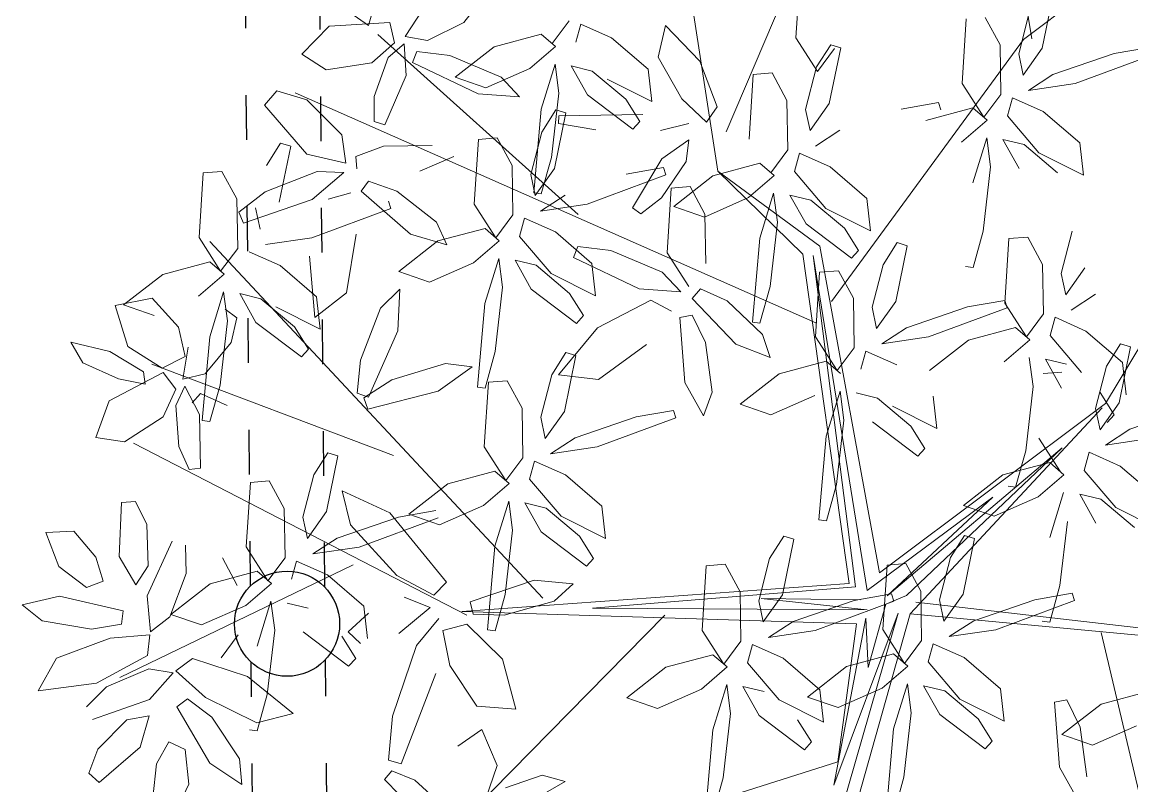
# Model space of a CAD drawing. Header units: centimetres. Extents: x 3413 to 9875, y 1 to 2456.
# Drawn here: x 8533 to 8831.6, y 1057.2 to 1262.5 of the extents above; entities that cross this region are included whole.
import ezdxf

# ---------------------------------------------------------------- set-up
doc = ezdxf.new("R2010")
doc.units = ezdxf.units.CM
doc.linetypes.add('raya espacio raya', pattern=[30, 12, -18])
doc.layers.add('beam', color=63, linetype='raya espacio raya')
doc.layers.add('cloumn', color=7, linetype='Continuous', lineweight=30)
doc.layers.add('furniture', color=63, linetype='Continuous', lineweight=20)

# ---------------------------------------------------------------- blocks, each defined once
blk = doc.blocks.new('tree_plan2-flat-1')
at = {"color": 60}
for p, q in [((-5762.66, 2133.56), (-5765.18, 2127.71)), ((-5758.51, 2123.69), (-5762.66, 2133.56)), ((-5719.56, 2122.45), (-5704.89, 2131.82)), ((-5754.52, 2120.54), (-5747.65, 2129.85)), ((-5747.65, 2129.85), (-5740.14, 2122.97)), ((-5765.18, 2127.71), (-5763.01, 2117.42)), ((-5733.32, 2124.45), (-5746.18, 2128.09)), ((-5746.18, 2128.09), (-5743.59, 2119.74)), ((-5757.55, 2113.16), (-5758.51, 2123.69)), ((-5740.14, 2122.97), (-5742.27, 2112.68)), ((-5723.1, 2116.24), (-5733.32, 2124.45)), ((-5753.79, 2109.66), (-5754.52, 2120.54)), ((-5723.44, 2112.38), (-5719.56, 2122.45)), ((-5705.16, 2120.37), (-5715.75, 2112.33)), ((-5763.01, 2117.42), (-5759.95, 2110.84)), ((-5709.35, 2115.11), (-5707.75, 2117.87)), ((-5779.34, 2113.06), (-5769.22, 2115.96)), ((-5769.22, 2115.96), (-5754.55, 2108.76)), ((-5723.51, 2111.19), (-5723.1, 2116.24)), ((-5704.13, 2114.9), (-5708.01, 2110.54)), ((-5775.75, 2106.13), (-5779.34, 2113.06)), ((-5759.95, 2110.84), (-5757.55, 2113.16)), ((-5742.27, 2112.68), (-5747.54, 2106.56)), ((-5732.37, 2113.25), (-5723.51, 2111.19)), ((-5715.75, 2112.33), (-5723.44, 2112.38)), ((-5813.18, 2100.58), (-5807.85, 2108.76)), ((-5807.85, 2108.76), (-5803.14, 2102.95)), ((-5754.55, 2108.76), (-5756.14, 2103.35)), ((-5747.54, 2106.56), (-5753.79, 2109.66)), ((-5727.42, 2108.48), (-5739.37, 2104.32)), ((-5733.08, 2103.05), (-5727.42, 2108.48)), ((-5712.68, 2100.4), (-5714.63, 2109.29)), ((-5764.11, 2101.73), (-5775.75, 2106.13)), ((-5752.86, 2103.4), (-5745.06, 2107.35)), ((-5730.94, 2105.39), (-5730.94, 2101.45)), ((-5827.6, 2095.53), (-5827.33, 2102.4)), ((-5827.33, 2102.4), (-5819.51, 2095.66)), ((-5803.14, 2102.95), (-5805.28, 2094.01)), ((-5756.14, 2103.35), (-5764.11, 2101.73)), ((-5739.37, 2104.32), (-5758.72, 2092.62)), ((-5748.13, 2099.46), (-5752.86, 2103.4)), ((-5748.2, 2094.42), (-5733.08, 2103.05)), ((-5725.23, 2104.68), (-5728.92, 2096.58)), ((-5722.97, 2099.29), (-5725.23, 2104.68)), ((-5813.39, 2091.18), (-5813.18, 2100.58)), ((-5768.08, 2093.54), (-5759.62, 2100.75)), ((-5759.62, 2100.75), (-5754.04, 2101.85)), ((-5754.04, 2101.85), (-5757.81, 2094.21)), ((-5737.25, 2098.79), (-5748.13, 2099.46)), ((-5730.94, 2101.45), (-5737.25, 2098.79)), ((-5723.73, 2087.55), (-5722.97, 2099.29)), ((-5713.71, 2087.49), (-5712.68, 2100.4)), ((-5801.41, 2089.02), (-5789.35, 2097.09)), ((-5789.35, 2097.09), (-5786.88, 2094.26)), ((-5756.48, 2097.61), (-5753.12, 2097.34)), ((-5753.12, 2097.34), (-5751.47, 2089.61)), ((-5728.92, 2096.58), (-5729.14, 2081.26)), ((-5821.57, 2083.44), (-5827.6, 2095.53)), ((-5819.51, 2095.66), (-5812.56, 2079.5)), ((-5805.28, 2094.01), (-5809.3, 2088.61)), ((-5786.88, 2094.26), (-5790.06, 2088.13)), ((-5771.4, 2087.66), (-5768.08, 2093.54)), ((-5757.81, 2094.21), (-5769.34, 2085.47)), ((-5757.73, 2090.81), (-5748.2, 2094.42)), ((-5722.38, 2094.73), (-5720.13, 2081.56)), ((-5706.02, 2095.46), (-5718.42, 2084.61)), ((-5809.3, 2088.61), (-5813.39, 2091.18)), ((-5758.72, 2092.62), (-5757.73, 2090.81)), ((-5804.93, 2080.96), (-5801.41, 2089.02)), ((-5790.06, 2088.13), (-5798.83, 2081.3)), ((-5769.34, 2085.47), (-5771.4, 2087.66)), ((-5726.34, 2080.97), (-5723.73, 2087.55)), ((-5720.13, 2081.56), (-5713.71, 2087.49)), ((-5843.4, 2085.22), (-5833.45, 2086.46)), ((-5832.5, 2073.77), (-5843.4, 2085.22)), ((-5833.45, 2086.46), (-5820.59, 2078.01)), ((-5718.42, 2084.61), (-5708.04, 2081.65)), ((-5815.68, 2077.77), (-5821.57, 2083.44)), ((-5798.83, 2081.3), (-5804.93, 2080.96)), ((-5729.14, 2081.26), (-5726.34, 2080.97)), ((-5812.56, 2079.5), (-5815.68, 2077.77)), ((-5805.51, 2076.66), (-5789.66, 2080.02)), ((-5820.59, 2078.01), (-5813.53, 2069.9)), ((-5812.76, 2070.27), (-5805.51, 2076.66)), ((-5788.46, 2076.46), (-5794.48, 2071.78)), ((-5839.24, 2072.22), (-5831.7, 2071.08)), ((-5818.44, 2067.14), (-5832.5, 2073.77)), ((-5779.12, 2062.97), (-5764.45, 2072.34)), ((-5764.45, 2072.34), (-5761.13, 2068.51)), ((-5831.7, 2071.08), (-5821.04, 2064.7)), ((-5813.53, 2069.9), (-5818.44, 2067.14)), ((-5806.45, 2068.43), (-5812.76, 2070.27)), ((-5794.48, 2071.78), (-5806.45, 2068.43)), ((-5720.47, 2067.94), (-5705.96, 2071.82)), ((-5827.66, 2059.71), (-5841, 2068.91)), ((-5792.88, 2064.97), (-5805.74, 2068.61)), ((-5805.74, 2068.61), (-5803.15, 2060.26)), ((-5785.29, 2066.43), (-5788.88, 2058.81)), ((-5761.13, 2068.51), (-5764.72, 2060.89)), ((-5728.16, 2063.35), (-5720.47, 2067.94)), ((-5821.04, 2064.7), (-5818.04, 2058.86)), ((-5782.66, 2056.76), (-5792.88, 2064.97)), ((-5727.23, 2060.3), (-5728.16, 2063.35)), ((-5708.15, 2064.48), (-5727.23, 2060.3)), ((-5853.6, 2057.39), (-5853.25, 2061.13)), ((-5853.25, 2061.13), (-5846.61, 2063.04)), ((-5846.61, 2063.04), (-5835.62, 2061.37)), ((-5835.62, 2061.37), (-5831.17, 2057.18)), ((-5803.15, 2060.26), (-5791.93, 2053.77)), ((-5783, 2052.9), (-5779.12, 2062.97)), ((-5764.72, 2060.89), (-5775.31, 2052.85)), ((-5745.69, 2060.26), (-5752.75, 2059.78)), ((-5744.75, 2057.6), (-5745.69, 2060.26)), ((-5729.9, 2058.52), (-5728.09, 2061.14)), ((-5728.09, 2061.14), (-5719.71, 2057.95)), ((-5839.45, 2054.19), (-5853.6, 2057.39)), ((-5831.17, 2057.18), (-5839.45, 2054.19)), ((-5818.04, 2058.86), (-5827.66, 2059.71)), ((-5818.26, 2047.85), (-5817.23, 2058.55)), ((-5817.23, 2058.55), (-5811.85, 2056.89)), ((-5752.75, 2059.78), (-5763.69, 2055.42)), ((-5758.68, 2051.21), (-5744.75, 2057.6)), ((-5714.8, 2046.14), (-5729.9, 2058.52)), ((-5719.71, 2057.95), (-5707.68, 2048.96)), ((-5811.85, 2056.89), (-5806.99, 2042.12)), ((-5783.07, 2051.71), (-5782.66, 2056.76)), ((-5763.69, 2055.42), (-5767.57, 2051.06)), ((-5831.81, 2036.48), (-5824.86, 2052.65)), ((-5824.86, 2052.65), (-5821.46, 2051.57)), ((-5821.46, 2051.57), (-5821.52, 2043.39)), ((-5791.93, 2053.77), (-5783.07, 2051.71)), ((-5775.31, 2052.85), (-5783, 2052.9)), ((-5767.57, 2051.06), (-5758.68, 2051.21)), ((-5840.4, 2047.95), (-5833.72, 2048.75)), ((-5833.72, 2048.75), (-5832.77, 2044.01)), ((-5799.47, 2050.77), (-5807.16, 2050.82)), ((-5786.98, 2049), (-5798.93, 2044.84)), ((-5792.64, 2043.57), (-5786.98, 2049)), ((-5774.19, 2049.81), (-5778.93, 2048)), ((-5772.24, 2040.92), (-5774.19, 2049.81)), ((-5757.71, 2043.9), (-5751.67, 2051.11)), ((-5751.67, 2051.11), (-5748.85, 2037.25)), ((-5707.68, 2048.96), (-5704.13, 2042.63)), ((-5848.36, 2043.35), (-5840.4, 2047.95)), ((-5815.54, 2032.7), (-5818.26, 2047.85)), ((-5782.53, 2039.81), (-5784.79, 2045.2)), ((-5762.73, 2044.67), (-5770.07, 2047.45)), ((-5770.07, 2047.45), (-5761.17, 2038.44)), ((-5704.13, 2042.63), (-5714.8, 2046.14)), ((-5832.77, 2044.01), (-5839.73, 2037.69)), ((-5821.52, 2043.39), (-5826.15, 2030.7)), ((-5807.77, 2034.94), (-5792.64, 2043.57)), ((-5748.43, 2034.73), (-5762.73, 2044.67)), ((-5761.33, 2025.74), (-5757.71, 2043.9)), ((-5806.99, 2042.12), (-5807.8, 2026.34)), ((-5773.27, 2028.01), (-5772.24, 2040.92)), ((-5839.73, 2037.69), (-5849.34, 2035.93)), ((-5831.31, 2026.18), (-5831.81, 2036.48)), ((-5788.48, 2037.1), (-5788.7, 2021.79)), ((-5761.17, 2038.44), (-5742.28, 2026.01)), ((-5748.85, 2037.25), (-5754.88, 2013.9)), ((-5719.56, 2027.28), (-5704.89, 2036.65)), ((-5707.67, 2038.24), (-5706.68, 2036.43)), ((-5817.29, 2031.33), (-5807.77, 2034.94)), ((-5741.07, 2027.68), (-5748.43, 2034.73)), ((-5826.15, 2030.7), (-5831.31, 2026.18)), ((-5818.28, 2033.14), (-5817.29, 2031.33)), ((-5807.8, 2026.34), (-5815.54, 2032.7)), ((-5733.32, 2029.28), (-5746.18, 2032.92)), ((-5746.18, 2032.92), (-5743.59, 2024.57)), ((-5785.9, 2021.49), (-5783.29, 2028.07)), ((-5781.35, 2027.35), (-5781.86, 2022.88)), ((-5774.02, 2025.93), (-5781.35, 2027.35)), ((-5779.69, 2022.08), (-5773.27, 2028.01)), ((-5723.1, 2021.08), (-5733.32, 2029.28)), ((-5723.44, 2017.21), (-5719.56, 2027.28)), ((-5759.7, 2014.64), (-5761.33, 2025.74)), ((-5743.59, 2024.57), (-5732.37, 2018.09)), ((-5705.16, 2025.21), (-5715.75, 2017.16)), ((-5788.7, 2021.79), (-5785.9, 2021.49)), ((-5763.03, 2013.47), (-5764.89, 2020.71)), ((-5723.51, 2016.03), (-5723.1, 2021.08)), ((-5704.13, 2019.73), (-5708.01, 2015.37)), ((-5773.62, 2016.11), (-5763.03, 2013.47)), ((-5732.37, 2018.09), (-5723.51, 2016.03)), ((-5715.75, 2017.16), (-5723.44, 2017.21)), ((-5754.88, 2013.9), (-5759.7, 2014.64)), ((-5727.42, 2013.31), (-5739.37, 2009.15)), ((-5733.08, 2007.88), (-5727.42, 2013.31)), ((-5714.63, 2014.12), (-5719.37, 2012.31)), ((-5712.68, 2005.23), (-5714.63, 2014.12)), ((-5792.51, 2004.31), (-5773.4, 2010.36)), ((-5773.4, 2010.36), (-5764, 2009.87)), ((-5725.23, 2009.51), (-5728.92, 2001.42)), ((-5722.97, 2004.13), (-5725.23, 2009.51)), ((-5719.37, 2012.31), (-5722.38, 1999.56)), ((-5703.17, 2008.99), (-5710.51, 2011.76)), ((-5710.51, 2011.76), (-5701.61, 2002.76)), ((-5772.43, 1999.99), (-5765.98, 2007.05)), ((-5765.98, 2007.05), (-5760.8, 2002.83)), ((-5739.37, 2009.15), (-5758.72, 1997.46)), ((-5748.2, 1999.25), (-5733.08, 2007.88)), ((-5688.87, 1999.04), (-5703.17, 2008.99)), ((-5802.68, 1998.21), (-5792.51, 2004.31)), ((-5755.38, 2005.66), (-5757.56, 2003.09)), ((-5740.53, 1995.24), (-5755.38, 2005.66)), ((-5723.73, 1992.38), (-5722.97, 2004.13)), ((-5713.71, 1992.32), (-5712.68, 2005.23)), ((-5776.39, 2001.76), (-5801.5, 1994.85)), ((-5760.8, 2002.83), (-5762.7, 1989.54)), ((-5757.56, 2003.09), (-5752.89, 1996.13)), ((-5801.5, 1994.85), (-5802.68, 1998.21)), ((-5776.9, 1987.63), (-5772.43, 1999.99)), ((-5758.72, 1997.46), (-5757.73, 1995.64)), ((-5757.73, 1995.64), (-5748.2, 1999.25)), ((-5681.51, 1991.99), (-5688.87, 1999.04)), ((-5809.86, 1981.71), (-5807.5, 1996)), ((-5807.5, 1996), (-5804.49, 1995.82)), ((-5804.49, 1995.82), (-5802.87, 1989.27)), ((-5752.89, 1996.13), (-5741.91, 1987.55)), ((-5735.11, 1986.2), (-5740.53, 1995.24)), ((-5802.87, 1989.27), (-5804.05, 1978.22)), ((-5762.7, 1989.54), (-5771.43, 1978.72)), ((-5771.43, 1978.72), (-5776.9, 1987.63)), ((-5741.91, 1987.55), (-5735.11, 1986.2)), ((-5788.64, 1985.4), (-5781.27, 1982.84)), ((-5781.27, 1982.84), (-5786.62, 1973.77)), ((-5786.62, 1973.77), (-5802.22, 1968.92)), ((-5781.48, 1962.46), (-5790.12, 1968.44)), ((-5779.28, 1956.48), (-5781.48, 1962.46)), ((-5789.08, 1960.79), (-5779.28, 1956.48)), ((-5738.43, 1952.81), (-5751.28, 1956.45)), ((-5751.28, 1956.45), (-5748.69, 1948.1)), ((-5748.69, 1948.1), (-5737.48, 1941.61)), ((-5744.48, 1932.68), (-5763.82, 1920.98)), ((-5753.31, 1922.78), (-5738.18, 1931.41)), ((-5762.84, 1919.17), (-5753.31, 1922.78))]:
    blk.add_line(p, q, dxfattribs=at)
at = {"color": 62}
for p, q in [((-5704.89, 2131.82), (-5701.57, 2127.99)), ((-5684.33, 2112.36), (-5680.43, 2129.32)), ((-5680.43, 2129.32), (-5675.38, 2128.91)), ((-5675.38, 2128.91), (-5672.6, 2120.97)), ((-5662.99, 2121.51), (-5663.46, 2129.3)), ((-5663.46, 2129.3), (-5653.02, 2127.84)), ((-5701.57, 2127.99), (-5705.16, 2120.37)), ((-5653.02, 2127.84), (-5642.56, 2115.29)), ((-5646.76, 2126.65), (-5646.64, 2119.39)), ((-5672.6, 2120.97), (-5674.52, 2107.8)), ((-5654.15, 2112.76), (-5662.99, 2121.51)), ((-5646.64, 2119.39), (-5643.5, 2120.53)), ((-5707.75, 2117.87), (-5699.15, 2115.36)), ((-5699.12, 2110.69), (-5685.19, 2117.08)), ((-5686.13, 2119.74), (-5693.19, 2119.26)), ((-5685.19, 2117.08), (-5686.13, 2119.74)), ((-5693.3, 2103.98), (-5709.35, 2115.11)), ((-5699.15, 2115.36), (-5686.43, 2107.37)), ((-5642.56, 2115.29), (-5646.21, 2110.99)), ((-5680.04, 2102.46), (-5684.33, 2112.36)), ((-5646.21, 2110.99), (-5654.15, 2112.76)), ((-5661.11, 2106.89), (-5650.45, 2110.04)), ((-5644.9, 2108.77), (-5651.45, 2103.33)), ((-5650.45, 2110.04), (-5644.9, 2108.77)), ((-5643.19, 2109.71), (-5634.46, 2110.14)), ((-5640.48, 2104.18), (-5643.19, 2109.71)), ((-5710.51, 2106.93), (-5701.61, 2097.92)), ((-5686.43, 2107.37), (-5682.39, 2101.34)), ((-5674.52, 2107.8), (-5680.04, 2102.46)), ((-5666.53, 2102.87), (-5661.11, 2106.89)), ((-5682.39, 2101.34), (-5693.3, 2103.98)), ((-5665.54, 2100.03), (-5666.53, 2102.87)), ((-5651.45, 2103.33), (-5665.54, 2100.03)), ((-5647.65, 2103.97), (-5644.58, 2104.82)), ((-5644, 2084.78), (-5647.65, 2103.97)), ((-5644.58, 2104.82), (-5640.2, 2097)), ((-5630.8, 2099.15), (-5640.48, 2104.18)), ((-5685.72, 2096.65), (-5690.68, 2100.49)), ((-5679.6, 2099.14), (-5677.01, 2101.31)), ((-5677.01, 2101.31), (-5670.42, 2096.95)), ((-5623.96, 2099.01), (-5630.8, 2099.15)), ((-5701.61, 2097.92), (-5682.72, 2085.49)), ((-5670.42, 2096.95), (-5662.49, 2086.56)), ((-5640.2, 2097), (-5636.72, 2082.39)), ((-5685.19, 2077.12), (-5683.73, 2094.64)), ((-5683.73, 2094.64), (-5680.35, 2094.69)), ((-5680.35, 2094.69), (-5677.99, 2086.89)), ((-5631.22, 2088.76), (-5644.07, 2092.4)), ((-5644.07, 2092.4), (-5641.48, 2084.05)), ((-5708.04, 2081.65), (-5693.8, 2088.87)), ((-5682.72, 2085.49), (-5681.51, 2087.16)), ((-5677.99, 2086.89), (-5678.39, 2073.39)), ((-5661.45, 2080.04), (-5670.04, 2085.07)), ((-5638.06, 2075.25), (-5644, 2084.78)), ((-5641.48, 2084.05), (-5630.27, 2077.57)), ((-5636.72, 2082.39), (-5638.06, 2075.25)), ((-5681.69, 2067.48), (-5685.19, 2077.12)), ((-5668.51, 2068.07), (-5653.84, 2077.44)), ((-5653.84, 2077.44), (-5650.52, 2073.61)), ((-5682.27, 2070.07), (-5695.13, 2073.71)), ((-5695.13, 2073.71), (-5692.54, 2065.36)), ((-5678.39, 2073.39), (-5681.69, 2067.48)), ((-5650.52, 2073.61), (-5654.11, 2065.99)), ((-5625.31, 2072.79), (-5637.27, 2068.63)), ((-5630.98, 2067.36), (-5625.31, 2072.79)), ((-5698.79, 2070.68), (-5708.15, 2064.48)), ((-5705.96, 2071.82), (-5698.79, 2070.68)), ((-5672.05, 2061.86), (-5682.27, 2070.07)), ((-5672.38, 2058), (-5668.51, 2068.07)), ((-5637.27, 2068.63), (-5656.62, 2056.94)), ((-5646.1, 2058.73), (-5630.98, 2067.36)), ((-5692.54, 2065.36), (-5681.32, 2058.87)), ((-5654.11, 2065.99), (-5664.7, 2057.94)), ((-5642.14, 2064.88), (-5653.07, 2060.52)), ((-5635.08, 2065.36), (-5642.14, 2064.88)), ((-5635.94, 2063.75), (-5637.64, 2062.58)), ((-5634.14, 2062.7), (-5635.08, 2065.36)), ((-5672.46, 2056.81), (-5672.05, 2061.86)), ((-5653.07, 2060.52), (-5656.96, 2056.16)), ((-5648.06, 2056.3), (-5634.14, 2062.7)), ((-5637.64, 2062.58), (-5633.05, 2053.49)), ((-5626.82, 2060.89), (-5627.04, 2045.58)), ((-5681.32, 2058.87), (-5672.46, 2056.81)), ((-5664.7, 2057.94), (-5672.38, 2058)), ((-5655.63, 2055.12), (-5646.1, 2058.73)), ((-5663.58, 2054.91), (-5668.32, 2053.1)), ((-5661.63, 2046.02), (-5663.58, 2054.91)), ((-5656.96, 2056.16), (-5648.06, 2056.3)), ((-5656.62, 2056.94), (-5655.63, 2055.12)), ((-5676.36, 2054.1), (-5688.32, 2049.94)), ((-5682.03, 2048.67), (-5676.36, 2054.1)), ((-5668.32, 2053.1), (-5671.33, 2040.35)), ((-5652.12, 2049.77), (-5659.45, 2052.55)), ((-5659.45, 2052.55), (-5650.55, 2043.54)), ((-5688.32, 2049.94), (-5707.67, 2038.24)), ((-5697.15, 2040.04), (-5682.03, 2048.67)), ((-5674.18, 2050.29), (-5677.87, 2042.2)), ((-5671.91, 2044.91), (-5674.18, 2050.29)), ((-5662.66, 2033.11), (-5661.63, 2046.02)), ((-5627.04, 2045.58), (-5624.23, 2045.28)), ((-5677.87, 2042.2), (-5678.09, 2026.88)), ((-5672.68, 2033.17), (-5671.91, 2044.91)), ((-5650.55, 2043.54), (-5631.67, 2031.11)), ((-5706.68, 2036.43), (-5697.15, 2040.04)), ((-5671.33, 2040.35), (-5669.08, 2027.18)), ((-5630.46, 2032.78), (-5637.82, 2039.83)), ((-5704.89, 2036.65), (-5701.57, 2032.82)), ((-5664.28, 2037.99), (-5661.2, 2038.84)), ((-5660.62, 2018.8), (-5664.28, 2037.99)), ((-5661.2, 2038.84), (-5656.82, 2031.02)), ((-5628.87, 2034.54), (-5644.12, 2033.14)), ((-5701.57, 2032.82), (-5705.16, 2025.21)), ((-5675.29, 2026.59), (-5672.68, 2033.17)), ((-5669.08, 2027.18), (-5662.66, 2033.11)), ((-5656.82, 2031.02), (-5653.35, 2016.41)), ((-5644.12, 2033.14), (-5644.12, 2030.32)), ((-5644.12, 2030.32), (-5637.3, 2028.43)), ((-5631.67, 2031.11), (-5630.46, 2032.78)), ((-5648.35, 2018.49), (-5633.68, 2027.87)), ((-5637.3, 2028.43), (-5625.54, 2028.9)), ((-5633.68, 2027.87), (-5630.37, 2024.03)), ((-5686.13, 2024.57), (-5693.19, 2024.09)), ((-5685.19, 2021.91), (-5686.13, 2024.57)), ((-5678.09, 2026.88), (-5675.29, 2026.59)), ((-5624.41, 2020.78), (-5637.27, 2024.42)), ((-5637.27, 2024.42), (-5634.68, 2016.07)), ((-5693.19, 2024.09), (-5704.13, 2019.73)), ((-5699.12, 2015.52), (-5685.19, 2021.91)), ((-5675.67, 2021.64), (-5692.11, 2022.58)), ((-5692.11, 2022.58), (-5686.79, 2013.19)), ((-5661.2, 2014.47), (-5675.67, 2021.64)), ((-5630.37, 2024.03), (-5633.95, 2016.42)), ((-5654.69, 2009.27), (-5660.62, 2018.8)), ((-5652.23, 2008.43), (-5648.35, 2018.49)), ((-5708.01, 2015.37), (-5699.12, 2015.52)), ((-5653.35, 2016.41), (-5654.69, 2009.27)), ((-5633.95, 2016.42), (-5644.54, 2008.37)), ((-5686.79, 2013.19), (-5671.57, 2008.37)), ((-5660.35, 2008.26), (-5661.2, 2014.47)), ((-5673.66, 1993.96), (-5660.33, 2005.43)), ((-5660.33, 2005.43), (-5657.9, 2003.1)), ((-5657.28, 1989.01), (-5654.24, 2005.75)), ((-5654.24, 2005.75), (-5650.87, 2005.48)), ((-5650.87, 2005.48), (-5649.22, 1997.75)), ((-5728.92, 2001.42), (-5729.14, 1986.1)), ((-5701.61, 2002.76), (-5682.72, 1990.32)), ((-5657.9, 2003.1), (-5661.67, 1995.88)), ((-5630.46, 2000.66), (-5649.81, 1988.96)), ((-5722.38, 1999.56), (-5720.13, 1986.39)), ((-5649.22, 1997.75), (-5650.85, 1984.78)), ((-5639.29, 1990.76), (-5624.17, 1999.39)), ((-5661.67, 1995.88), (-5671.42, 1986.53)), ((-5726.34, 1985.8), (-5723.73, 1992.38)), ((-5720.13, 1986.39), (-5713.71, 1992.32)), ((-5682.72, 1990.32), (-5681.51, 1991.99)), ((-5677.91, 1984.63), (-5673.66, 1993.96)), ((-5654.67, 1979.4), (-5657.28, 1989.01)), ((-5649.81, 1988.96), (-5648.82, 1987.15)), ((-5648.82, 1987.15), (-5639.29, 1990.76)), ((-5729.14, 1986.1), (-5726.34, 1985.8)), ((-5671.42, 1986.53), (-5677.91, 1984.63)), ((-5650.85, 1984.78), (-5654.67, 1979.4)), ((-5642.98, 1972.9), (-5628.32, 1982.27)), ((-5628.32, 1982.27), (-5625, 1978.44)), ((-5656.74, 1974.9), (-5669.6, 1978.54)), ((-5669.6, 1978.54), (-5667.01, 1970.19)), ((-5625, 1978.44), (-5628.58, 1970.82)), ((-5646.53, 1966.69), (-5656.74, 1974.9)), ((-5646.86, 1962.83), (-5642.98, 1972.9)), ((-5628.58, 1970.82), (-5639.18, 1962.78)), ((-5667.01, 1970.19), (-5655.8, 1963.71)), ((-5646.93, 1961.64), (-5646.53, 1966.69)), ((-5627.55, 1965.35), (-5631.43, 1960.99)), ((-5639.18, 1962.78), (-5646.86, 1962.83)), ((-5724.66, 1950.81), (-5710, 1960.18)), ((-5710, 1960.18), (-5706.68, 1956.35)), ((-5650.84, 1958.93), (-5662.8, 1954.77)), ((-5656.5, 1953.5), (-5650.84, 1958.93)), ((-5638.06, 1959.74), (-5642.79, 1957.93)), ((-5636.1, 1950.85), (-5638.06, 1959.74)), ((-5706.68, 1956.35), (-5710.27, 1948.73)), ((-5626.59, 1954.6), (-5633.93, 1957.38)), ((-5633.93, 1957.38), (-5625.03, 1948.38)), ((-5728.21, 1944.6), (-5738.43, 1952.81)), ((-5662.8, 1954.77), (-5682.14, 1943.07)), ((-5671.63, 1944.87), (-5656.5, 1953.5)), ((-5646.39, 1949.74), (-5648.65, 1955.13)), ((-5728.54, 1940.74), (-5724.66, 1950.81)), ((-5710.27, 1948.73), (-5720.86, 1940.68)), ((-5698.3, 1947.62), (-5709.23, 1943.26)), ((-5691.24, 1948.1), (-5698.3, 1947.62)), ((-5690.3, 1945.44), (-5691.24, 1948.1)), ((-5728.61, 1939.55), (-5728.21, 1944.6)), ((-5704.22, 1939.04), (-5690.3, 1945.44)), ((-5681.16, 1941.26), (-5671.63, 1944.87)), ((-5737.48, 1941.61), (-5728.61, 1939.55)), ((-5720.86, 1940.68), (-5728.54, 1940.74)), ((-5709.23, 1943.26), (-5713.12, 1938.9)), ((-5682.14, 1943.07), (-5681.16, 1941.26)), ((-5713.12, 1938.9), (-5704.22, 1939.04)), ((-5732.52, 1936.84), (-5744.48, 1932.68)), ((-5738.18, 1931.41), (-5732.52, 1936.84)), ((-5724.47, 1935.84), (-5727.48, 1923.09)), ((-5719.74, 1937.65), (-5724.47, 1935.84)), ((-5717.79, 1928.76), (-5719.74, 1937.65)), ((-5708.27, 1932.51), (-5715.61, 1935.29)), ((-5715.61, 1935.29), (-5706.71, 1926.28)), ((-5730.34, 1933.03), (-5734.03, 1924.94)), ((-5728.07, 1927.65), (-5730.34, 1933.03)), ((-5693.97, 1922.57), (-5708.27, 1932.51)), ((-5718.81, 1915.85), (-5717.79, 1928.76)), ((-5706.71, 1926.28), (-5687.83, 1913.85)), ((-5734.03, 1924.94), (-5734.25, 1909.62)), ((-5727.48, 1923.09), (-5725.24, 1909.91)), ((-5695.73, 1911.72), (-5681.07, 1921.09)), ((-5686.62, 1915.52), (-5693.97, 1922.57)), ((-5681.07, 1921.09), (-5677.75, 1917.26)), ((-5709.5, 1913.72), (-5722.35, 1917.36)), ((-5722.35, 1917.36), (-5719.76, 1909.01)), ((-5677.75, 1917.26), (-5681.34, 1909.64)), ((-5731.44, 1909.33), (-5728.84, 1915.91)), ((-5725.24, 1909.91), (-5718.81, 1915.85)), ((-5687.83, 1913.85), (-5686.62, 1915.52)), ((-5699.28, 1905.52), (-5709.5, 1913.72)), ((-5699.61, 1901.65), (-5695.73, 1911.72)), ((-5734.25, 1909.62), (-5731.44, 1909.33)), ((-5719.76, 1909.01), (-5708.55, 1902.53)), ((-5681.34, 1909.64), (-5691.93, 1901.6)), ((-5669.37, 1908.53), (-5680.3, 1904.17)), ((-5662.31, 1909.01), (-5669.37, 1908.53)), ((-5661.37, 1906.35), (-5662.31, 1909.01)), ((-5699.68, 1900.46), (-5699.28, 1905.52)), ((-5675.29, 1899.96), (-5661.37, 1906.35)), ((-5708.55, 1902.53), (-5699.68, 1900.46)), ((-5680.3, 1904.17), (-5684.19, 1899.81)), ((-5691.93, 1901.6), (-5699.61, 1901.65)), ((-5684.19, 1899.81), (-5675.29, 1899.96)), ((-5703.59, 1897.75), (-5715.55, 1893.59)), ((-5709.25, 1892.32), (-5703.59, 1897.75)), ((-5695.54, 1896.75), (-5698.55, 1884)), ((-5690.81, 1898.56), (-5695.54, 1896.75)), ((-5688.86, 1889.67), (-5690.81, 1898.56)), ((-5679.34, 1893.42), (-5686.68, 1896.2)), ((-5686.68, 1896.2), (-5677.78, 1887.2)), ((-5715.55, 1893.59), (-5734.9, 1881.9)), ((-5701.41, 1893.95), (-5705.1, 1885.85)), ((-5699.14, 1888.57), (-5701.41, 1893.95)), ((-5665.05, 1883.48), (-5679.34, 1893.42)), ((-5724.38, 1883.69), (-5709.25, 1892.32)), ((-5699.91, 1876.82), (-5699.14, 1888.57)), ((-5689.88, 1876.76), (-5688.86, 1889.67)), ((-5705.1, 1885.85), (-5705.32, 1870.54)), ((-5698.55, 1884), (-5696.31, 1870.83)), ((-5733.91, 1880.08), (-5724.38, 1883.69)), ((-5668.53, 1878.5), (-5667.54, 1876.68)), ((-5702.51, 1870.24), (-5699.91, 1876.82)), ((-5696.31, 1870.83), (-5689.88, 1876.76)), ((-5705.32, 1870.54), (-5702.51, 1870.24)), ((-5697.45, 1851.49), (-5684.13, 1862.97)), ((-5681.69, 1860.63), (-5685.46, 1853.41)), ((-5684.13, 1862.97), (-5681.69, 1860.63)), ((-5677.16, 1852.54), (-5690.02, 1856.18)), ((-5690.02, 1856.18), (-5687.43, 1847.83)), ((-5701.71, 1842.16), (-5697.45, 1851.49)), ((-5685.46, 1853.41), (-5695.21, 1844.06)), ((-5666.95, 1844.34), (-5677.16, 1852.54)), ((-5687.43, 1847.83), (-5676.22, 1841.35))]:
    blk.add_line(p, q, dxfattribs=at)
at = {"color": 44}
for p, q in [((-5639.91, 1975.06), (-5672.85, 2124.6)), ((-5743.04, 1990.53), (-5718.69, 2119.45)), ((-5654.23, 2043.81), (-5647.07, 2116.01)), ((-5735.88, 2045.53), (-5754.5, 2112.57)), ((-5758.8, 2004.28), (-5774.56, 2103.98)), ((-5765.96, 2036.94), (-5827.56, 2069.6)), ((-5622.6, 2020.5), (-5588.52, 2054.58)), ((-5612.69, 2024.9), (-5561.12, 2036.94)), ((-5627.02, 1988.81), (-5622.6, 2020.5)), ((-5622.6, 1986.42), (-5622.6, 2020.5)), ((-5543.93, 1973.34), (-5506.69, 2011.15)), ((-5698.64, 1918.33), (-5758.8, 2006)), ((-5758.8, 2006), (-5691.11, 1926.39)), ((-5691.11, 1926.39), (-5627.02, 1988.81)), ((-5625.7, 1986.4), (-5690.77, 1924.45)), ((-5689.73, 1921.33), (-5625.7, 1986.4)), ((-5683.96, 1921.49), (-5622.6, 1986.42)), ((-5727.29, 1961.3), (-5880.56, 1983.65)), ((-5690.77, 1924.45), (-5737.25, 1978.12)), ((-5737.25, 1978.12), (-5693.89, 1918.26)), ((-5632.75, 1975.06), (-5545.37, 1975.06)), ((-5545.37, 1975.06), (-5488.07, 1957.87)), ((-5731.56, 1900.45), (-5814.67, 1961.3)), ((-5693.89, 1918.26), (-5708.36, 1943.04)), ((-5708.36, 1943.04), (-5692.85, 1921.33)), ((-5649.49, 1908.94), (-5689.73, 1921.33)), ((-5683.96, 1921.49), (-5611.26, 1899.42)), ((-5737.25, 1897.59), (-5695.92, 1917.22)), ((-5731.56, 1900.45), (-5698.64, 1918.33)), ((-5695.92, 1917.22), (-5706.28, 1908.94)), ((-5706.28, 1908.94), (-5689.73, 1915.14)), ((-5689.73, 1915.14), (-5684.58, 1912.01)), ((-5687.7, 1916.18), (-5649.49, 1908.94)), ((-5627.79, 1901.71), (-5687.7, 1916.18)), ((-5768.22, 1882.08), (-5689.73, 1911.02)), ((-5689.73, 1911.02), (-5737.25, 1897.59)), ((-5684.58, 1912.01), (-5627.79, 1901.71)), ((-5687.99, 1908.29), (-5771.37, 1877.06)), ((-5687.99, 1908.29), (-5652.8, 1849.57)), ((-5687.99, 1908.29), (-5612.69, 1899.42)), ((-5684.58, 1908.94), (-5651.52, 1851.11)), ((-5611.26, 1899.42), (-5553.96, 1904.58)), ((-5661.62, 1863.88), (-5770.26, 1736.12))]:
    blk.add_line(p, q, dxfattribs=at)
at = {"color": 64}
for p, q in [((-5621, 2080.56), (-5631.22, 2088.76)), ((-5621.41, 2075.51), (-5621, 2080.56)), ((-5630.27, 2077.57), (-5621.41, 2075.51)), ((-5613.65, 2076.64), (-5621.33, 2076.69)), ((-5612.53, 2073.6), (-5617.26, 2071.79)), ((-5610.58, 2064.71), (-5612.53, 2073.6)), ((-5623.13, 2068.99), (-5626.82, 2060.89)), ((-5620.86, 2063.61), (-5623.13, 2068.99)), ((-5622.27, 2045.75), (-5635.94, 2063.75)), ((-5621.63, 2051.86), (-5620.86, 2063.61)), ((-5611.61, 2051.8), (-5610.58, 2064.71)), ((-5620.27, 2059.04), (-5618.03, 2045.87)), ((-5599.35, 2055.02), (-5607.39, 2051.56)), ((-5601.62, 2041.85), (-5599.35, 2055.02)), ((-5624.23, 2045.28), (-5621.63, 2051.86)), ((-5618.03, 2045.87), (-5611.61, 2051.8)), ((-5607.39, 2051.56), (-5612.65, 2039.73)), ((-5622.87, 2039.35), (-5616.87, 2034.3)), ((-5612.65, 2039.73), (-5613.77, 2030.7)), ((-5608.7, 2030.83), (-5601.62, 2041.85)), ((-5620.43, 2031.72), (-5628.87, 2034.54)), ((-5581.22, 2024.73), (-5566.56, 2034.1)), ((-5625.54, 2028.9), (-5620.43, 2031.72)), ((-5613.77, 2030.7), (-5608.7, 2030.83)), ((-5610.65, 2018.78), (-5595.98, 2028.16)), ((-5595.98, 2028.16), (-5592.66, 2024.32)), ((-5592.66, 2024.32), (-5596.25, 2016.71)), ((-5585.1, 2014.66), (-5581.22, 2024.73)), ((-5614.19, 2012.58), (-5624.41, 2020.78)), ((-5634.68, 2016.07), (-5623.46, 2009.59)), ((-5596.25, 2016.71), (-5606.84, 2008.66)), ((-5584.28, 2015.59), (-5595.22, 2011.23)), ((-5577.22, 2016.07), (-5584.28, 2015.59)), ((-5576.28, 2013.41), (-5577.22, 2016.07)), ((-5614.6, 2007.53), (-5614.19, 2012.58)), ((-5590.21, 2007.02), (-5576.28, 2013.41)), ((-5577.42, 2014.61), (-5585.1, 2014.66)), ((-5623.46, 2009.59), (-5614.6, 2007.53)), ((-5595.22, 2011.23), (-5599.1, 2006.87)), ((-5606.84, 2008.66), (-5614.53, 2008.72)), ((-5599.1, 2006.87), (-5590.21, 2007.02)), ((-5618.51, 2004.82), (-5630.46, 2000.66)), ((-5624.17, 1999.39), (-5618.51, 2004.82)), ((-5610.46, 2003.82), (-5613.47, 1991.06)), ((-5605.72, 2005.62), (-5610.46, 2003.82)), ((-5603.77, 1996.73), (-5605.72, 2005.62)), ((-5616.32, 2001.01), (-5620.01, 1992.92)), ((-5614.06, 1995.63), (-5616.32, 2001.01)), ((-5594.26, 2000.49), (-5601.6, 2003.26)), ((-5614.82, 1983.88), (-5614.06, 1995.63)), ((-5604.8, 1983.82), (-5603.77, 1996.73)), ((-5620.01, 1992.92), (-5620.23, 1977.6)), ((-5613.47, 1991.06), (-5611.22, 1977.89)), ((-5617.43, 1977.3), (-5614.82, 1983.88)), ((-5611.22, 1977.89), (-5604.8, 1983.82)), ((-5620.23, 1977.6), (-5617.43, 1977.3)), ((-5616.61, 1969.71), (-5627.55, 1965.35)), ((-5609.55, 1970.19), (-5616.61, 1969.71)), ((-5608.62, 1967.53), (-5609.55, 1970.19)), ((-5622.54, 1961.14), (-5608.62, 1967.53)), ((-5593.35, 1953.37), (-5578.22, 1962)), ((-5631.43, 1960.99), (-5622.54, 1961.14)), ((-5612.29, 1944.66), (-5626.59, 1954.6)), ((-5602.88, 1949.76), (-5593.35, 1953.37)), ((-5647.16, 1938), (-5646.39, 1949.74)), ((-5603.86, 1951.57), (-5602.88, 1949.76)), ((-5652.35, 1947.03), (-5652.56, 1931.72)), ((-5625.03, 1948.38), (-5606.15, 1935.94)), ((-5645.8, 1945.18), (-5643.56, 1932.01)), ((-5604.93, 1937.61), (-5612.29, 1944.66)), ((-5605.54, 1937.21), (-5590.88, 1946.58)), ((-5590.88, 1946.58), (-5587.56, 1942.75)), ((-5619.31, 1939.21), (-5632.16, 1942.85)), ((-5587.56, 1942.75), (-5591.15, 1935.14)), ((-5649.76, 1931.42), (-5647.16, 1938)), ((-5643.56, 1932.01), (-5637.13, 1937.94)), ((-5609.09, 1931.01), (-5619.31, 1939.21)), ((-5609.42, 1927.14), (-5605.54, 1937.21)), ((-5606.15, 1935.94), (-5604.93, 1937.61)), ((-5591.15, 1935.14), (-5601.74, 1927.09)), ((-5579.18, 1934.02), (-5590.11, 1929.66)), ((-5652.56, 1931.72), (-5649.76, 1931.42)), ((-5609.49, 1925.96), (-5609.09, 1931.01)), ((-5590.11, 1929.66), (-5594, 1925.3)), ((-5618.36, 1928.02), (-5609.49, 1925.96)), ((-5601.74, 1927.09), (-5609.42, 1927.14)), ((-5619.06, 1917.81), (-5613.4, 1923.25)), ((-5600.62, 1924.05), (-5605.35, 1922.24)), ((-5598.67, 1915.16), (-5600.62, 1924.05)), ((-5594, 1925.3), (-5585.1, 1925.45)), ((-5605.35, 1922.24), (-5608.36, 1909.49)), ((-5589.15, 1918.92), (-5596.49, 1921.69)), ((-5634.19, 1909.18), (-5619.06, 1917.81)), ((-5611.22, 1919.44), (-5614.91, 1911.35)), ((-5614.7, 1917.69), (-5611.38, 1913.86)), ((-5608.95, 1914.06), (-5611.22, 1919.44)), ((-5643.13, 1910.32), (-5655.99, 1913.96)), ((-5655.99, 1913.96), (-5653.4, 1905.61)), ((-5599.69, 1902.25), (-5598.67, 1915.16)), ((-5643.72, 1905.58), (-5634.19, 1909.18)), ((-5632.91, 1902.12), (-5643.13, 1910.32)), ((-5633.25, 1898.25), (-5629.37, 1908.32)), ((-5653.4, 1905.61), (-5642.18, 1899.13)), ((-5644.7, 1907.39), (-5643.72, 1905.58)), ((-5603, 1905.13), (-5613.94, 1900.77)), ((-5595.94, 1905.61), (-5603, 1905.13)), ((-5595, 1902.95), (-5595.94, 1905.61)), ((-5633.32, 1897.07), (-5632.91, 1902.12)), ((-5612.32, 1895.73), (-5609.72, 1902.31)), ((-5608.92, 1896.56), (-5595, 1902.95)), ((-5606.12, 1896.32), (-5599.69, 1902.25)), ((-5642.18, 1899.13), (-5633.32, 1897.07)), ((-5613.94, 1900.77), (-5617.82, 1896.41)), ((-5617.82, 1896.41), (-5608.92, 1896.56)), ((-5615.13, 1896.03), (-5612.32, 1895.73)), ((-5637.22, 1894.36), (-5649.18, 1890.19)), ((-5629.18, 1893.35), (-5632.19, 1880.6)), ((-5624.44, 1895.16), (-5629.18, 1893.35)), ((-5622.49, 1886.27), (-5624.44, 1895.16)), ((-5635.04, 1890.55), (-5638.73, 1882.46)), ((-5632.78, 1885.17), (-5635.04, 1890.55)), ((-5612.98, 1890.03), (-5620.32, 1892.8)), ((-5620.32, 1892.8), (-5611.41, 1883.8)), ((-5677.78, 1887.2), (-5658.9, 1874.76)), ((-5658.01, 1880.29), (-5642.89, 1888.92)), ((-5633.54, 1873.42), (-5632.78, 1885.17)), ((-5623.52, 1873.36), (-5622.49, 1886.27)), ((-5657.69, 1876.43), (-5665.05, 1883.48)), ((-5667.54, 1876.68), (-5658.01, 1880.29)), ((-5632.19, 1880.6), (-5629.94, 1867.43)), ((-5658.9, 1874.76), (-5657.69, 1876.43))]:
    blk.add_line(p, q, dxfattribs=at)
at = {"color": 66}
for p, q in [((-5572.6, 1983.5), (-5579.96, 1990.55)), ((-5564.7, 1981.4), (-5550.04, 1990.77)), ((-5546.72, 1986.94), (-5550.3, 1979.32)), ((-5568.25, 1975.19), (-5578.47, 1983.4)), ((-5573.81, 1981.83), (-5572.6, 1983.5)), ((-5568.58, 1971.33), (-5564.7, 1981.4)), ((-5550.3, 1979.32), (-5560.9, 1971.27)), ((-5538.34, 1978.21), (-5549.27, 1973.85)), ((-5568.65, 1970.14), (-5568.25, 1975.19)), ((-5549.27, 1973.85), (-5553.15, 1969.49)), ((-5544.26, 1969.63), (-5530.34, 1976.03)), ((-5577.52, 1972.2), (-5568.65, 1970.14)), ((-5560.9, 1971.27), (-5568.58, 1971.33)), ((-5559.78, 1968.24), (-5564.51, 1966.43)), ((-5557.82, 1959.35), (-5559.78, 1968.24)), ((-5553.15, 1969.49), (-5544.26, 1969.63)), ((-5572.56, 1967.43), (-5584.52, 1963.27)), ((-5578.22, 1962), (-5572.56, 1967.43)), ((-5564.51, 1966.43), (-5567.52, 1953.68)), ((-5548.31, 1963.1), (-5555.65, 1965.88)), ((-5555.65, 1965.88), (-5546.75, 1956.87)), ((-5570.37, 1963.62), (-5574.07, 1955.53)), ((-5568.11, 1958.24), (-5570.37, 1963.62)), ((-5534.01, 1953.16), (-5548.31, 1963.1)), ((-5558.85, 1946.44), (-5557.82, 1959.35)), ((-5568.88, 1946.5), (-5568.11, 1958.24)), ((-5546.75, 1956.87), (-5527.87, 1944.44)), ((-5567.52, 1953.68), (-5565.28, 1940.5)), ((-5526.66, 1946.11), (-5534.01, 1953.16)), ((-5565.28, 1940.5), (-5558.85, 1946.44)), ((-5598.68, 1880.08), (-5612.98, 1890.03))]:
    blk.add_line(p, q, dxfattribs=at)

msp = doc.modelspace()

# ---------------------------------------------------------------- linework, layer by layer
at = {"layer": 'beam'}
for p, q in [((8594.444, 1110.919), (8591.513, 1451.102)), ((8614.448, 1110.56), (8611.512, 1451.275)), ((8597.545, 751.128), (8594.621, 1090.402)), ((8617.544, 751.301), (8614.616, 1091.106))]:
    msp.add_line(p, q, dxfattribs=at)
at = {"layer": 'cloumn'}
msp.add_circle((8604.267, 1100.745), 14.142, dxfattribs=at)

# ---------------------------------------------------------------- block references
at = {"layer": 'furniture', "rotation": 53.73494987029701}
msp.add_blockref('tree_plan2-flat-1', (13675.128, 4560.747), dxfattribs=at)

doc.saveas('drawing.dxf')
